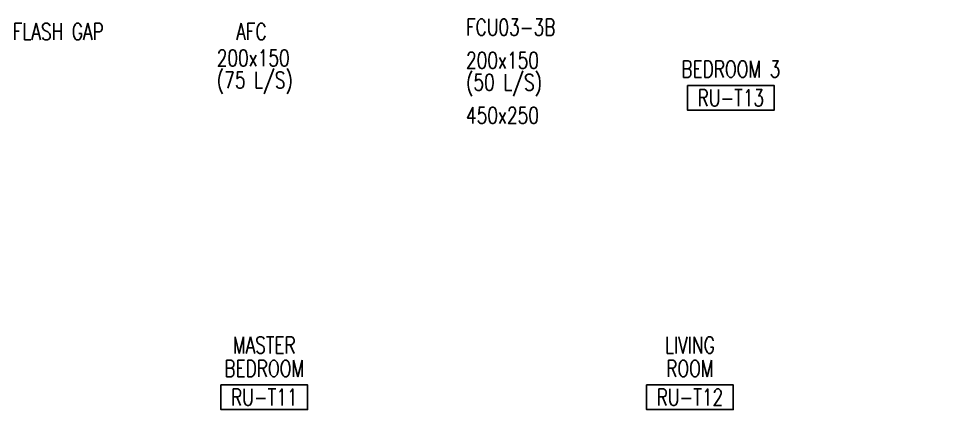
# Model space of a CAD drawing. Header units: millimetres. Extents: x 8426 to 52612, y 34067 to 55672.
# Drawn here: x 26992 to 43660, y 34937 to 42037 of the extents above; entities that cross this region are included whole.
import ezdxf
from ezdxf.enums import TextEntityAlignment as Align

# ---------------------------------------------------------------- set-up
doc = ezdxf.new("R2010")
doc.units = ezdxf.units.MM
doc.layers.add('AGRMNANT', color=1, linetype='Continuous', lineweight=25)
doc.layers.add('AGRMNONT', color=1, linetype='Continuous', lineweight=25)
for name, color, linetype in [('RU-MD03XXB1$0$MPVENRNT', 4, 'Continuous'), ('RU-MD03XXB1$0$MPVENSNT', 11, 'Continuous'), ('RU-MD03XXB1$0$MPVRNENT', 3, 'Continuous')]:
    doc.layers.add(name, color=color, linetype=linetype)
doc.styles.add('RU-MD03XXB1$0$Standard', font='simplex.shx', dxfattribs={"width": 0.75})
doc.styles.add('SS', font='SIMPLEX.SHX', dxfattribs={"width": 0.75, "height": 3.5})
doc.styles.add('SS-1', font='simplex.shx', dxfattribs={"width": 0.75, "height": 3, "bigfont": 'B1NASKH.shx'})
doc.styles.add('SS-100', font='simplex.shx', dxfattribs={"width": 0.75, "height": 300, "bigfont": 'B1NASKH.shx'})

# ---------------------------------------------------------------- blocks, each defined once
blk = doc.blocks.new('S-TEXT')
at = {"style": 'SS-100', "width": 0.75}
for tag, p in [('R-NA1', (0, 4.25)), ('R-NA2', (0, 0))]:
    blk.add_attdef(tag, text='', height=3, dxfattribs=at).set_placement(p, align=Align.MIDDLE)
blk = doc.blocks.new('ROOM NO.3')
at = {"linetype": 'Continuous'}
blk.add_lwpolyline([(-114723, 82043), (-114723, 81593), (-113153, 81593), (-113153, 82043)], close=True, dxfattribs=at)
at = {"style": 'SS-1', "width": 0.75, "flags": 1}
for tag, p in [('CEILING-FINISH', (-113938, 86807)), ('WALL-FINISH', (-113938, 86307)), ('SKIRTING-FINISH', (-113938, 85807)), ('FLOOR-FINISH', (-113938, 85307)), ('ACTUAL-AREA', (-113938, 84801)), ('TOR-AREA', (-113938, 84294)), ('PEOPLE-NO.', (-113938, 83787)), ('DEPT-NAME', (-113938, 83292)), ('RM-NAME', (-113938, 82288))]:
    blk.add_attdef(tag, text='', height=300, dxfattribs=at).set_placement(p, align=Align.MIDDLE)
at = {"linetype": 'Continuous', "style": 'SS', "width": 0.75, "flags": 4}
blk.add_attdef('RM-NO', text='', height=300, dxfattribs=at).set_placement((-113938, 81818), align=Align.MIDDLE)

msp = doc.modelspace()

# ---------------------------------------------------------------- linework, layer by layer
at = {"layer": 'AGRMNONT'}
for points in [[(36943.8, 41340.8, 0, 100, 0), (36943.8, 40888.2, 0, 0, 0), (36943.8, 35161.5, 0, 0, 0), (38383.4, 35161.5, 0, 0, 0)], [(30315.8, 39896.7, 0, 100, 0), (30315.8, 39444.2, 0, 0, 0), (30315.8, 35161.5, 0, 0, 0), (30665.8, 35161.5, 0, 0, 0)]]:
    msp.add_lwpolyline(points, format="xyseb", dxfattribs=at)
at = {"layer": 'RU-MD03XXB1$0$MPVENRNT', "color": 1}
msp.add_lwpolyline([(33357.9, 44730.2, 0, 100, 0), (33357.9, 44430.2, 0, 0, 0), (33357.9, 40276.5, 0, 0, 0), (34993.7, 40276.5, 0, 0, 0)], format="xyseb", dxfattribs=at)
at = {"layer": 'RU-MD03XXB1$0$MPVENSNT', "color": 1}
for points in [[(33542.6, 46255.2, 0, 100, 0), (33542.6, 45955.2, 0, 0, 0), (33542.6, 41276.5, 0, 0, 0), (34993.7, 41276.5, 0, 0, 0)], [(33961.4, 45955.2, 0, 100, 0), (33961.4, 45655.2, 0, 0, 0), (33961.4, 41876.5, 0, 0, 0), (34993.7, 41876.5, 0, 0, 0)], [(39965.1, 45977.2, 0, 100, 0), (39753, 45765.1, 0, 0, 0), (39198.3, 45210.4, 0, 0, 0), (39198.3, 41423.3, 0, 0, 0), (43609.9, 41423.3, 0, 0, 0)], [(40399.6, 45655.2, 0, 100, 0), (40399.6, 45355.2, 0, 0, 0), (40399.6, 42050.3, 0, 0, 0), (43609.9, 42050.3, 0, 0, 0)]]:
    msp.add_lwpolyline(points, format="xyseb", dxfattribs=at)
at = {"layer": 'RU-MD03XXB1$0$MPVRNENT', "color": 1}
for points in [[(32585.5, 45630.2, 0, 100, 0), (32585.5, 45330.2, 0, 0, 0), (32585.5, 41318.3, 0, 0, 0), (32043.2, 41318.3, 0, 0, 0)], [(37535.5, 45455.2, 0, 100, 0), (37535.5, 45155.2, 0, 0, 0), (37535.5, 40194.3, 0, 0, 0), (43609.9, 40194.3, 0, 0, 0)]]:
    msp.add_lwpolyline(points, format="xyseb", dxfattribs=at)

# ---------------------------------------------------------------- block references
at = {"layer": 'AGRMNANT', "xscale": 100, "yscale": 100, "zscale": 100, "rotation": 9.40134851601926e-07}
for p, values in [((39910.9, 41115.7), {'R-NA2': 'BEDROOM 3'}), ((31450.8, 35683.1), {'R-NA1': 'MASTER', 'R-NA2': 'BEDROOM'}), ((39168.4, 35683.1), {'R-NA1': 'LIVING', 'R-NA2': 'ROOM'})]:
    msp.add_blockref('S-TEXT', p, dxfattribs=at).add_auto_attribs(values)
at = {"layer": 'AGRMNONT'}
ref = msp.add_blockref('ROOM NO.3', (153848.6, -41224.1), dxfattribs=at)
ref.add_attrib('RM-NO', 'RU-T13', dxfattribs={"layer": '0', "linetype": 'Continuous', "height": 300, "style": 'SS', "width": 0.75}).set_placement((39910.9, 40594.2), align=Align.MIDDLE)
ref = msp.add_blockref('ROOM NO.3', (145388.5, -46656.7), dxfattribs=at)
ref.add_attrib('RM-NO', 'RU-T11', dxfattribs={"layer": '0', "linetype": 'Continuous', "height": 300, "style": 'SS', "width": 0.75}).set_placement((31450.8, 35161.5), align=Align.MIDDLE)
ref = msp.add_blockref('ROOM NO.3', (153106.1, -46656.7), dxfattribs=at)
ref.add_attrib('RM-NO', 'RU-T12', dxfattribs={"layer": '0', "linetype": 'Continuous', "height": 300, "style": 'SS', "width": 0.75}).set_placement((39168.4, 35161.5), align=Align.MIDDLE)

# ---------------------------------------------------------------- texts
at = {"layer": 'RU-MD03XXB1$0$MPVENRNT', "style": 'RU-MD03XXB1$0$Standard', "width": 0.75}
for s, p in [('FLASH GAP', (27715.5, 41797.3)), ('AFC', (31218.3, 41797.3))]:
    msp.add_text(s, height=300, dxfattribs=at).set_placement(p, align=Align.MIDDLE_CENTER)
msp.add_text('450x250', height=300, dxfattribs=at).set_placement((35109.4, 40126.5))
at = {"layer": 'RU-MD03XXB1$0$MPVENSNT', "color": 7, "style": 'RU-MD03XXB1$0$Standard', "width": 0.75}
msp.add_text('FCU03-3B', height=300, dxfattribs=at).set_placement((35109.4, 41726.5))
at = {"layer": 'RU-MD03XXB1$0$MPVENSNT', "style": 'RU-MD03XXB1$0$Standard', "width": 0.75}
for s, p in [('200x150', (35109.4, 41126.5)), ('(50 L/S)', (35109.4, 40726.5))]:
    msp.add_text(s, height=300, dxfattribs=at).set_placement(p)
at = {"layer": 'RU-MD03XXB1$0$MPVRNENT', "style": 'RU-MD03XXB1$0$Standard', "width": 0.75}
for s, p in [('200x150', (30590.4, 41168.3)), ('(75 L/S)', (30590.4, 40768.3))]:
    msp.add_text(s, height=300, dxfattribs=at).set_placement(p)

doc.saveas('drawing.dxf')
